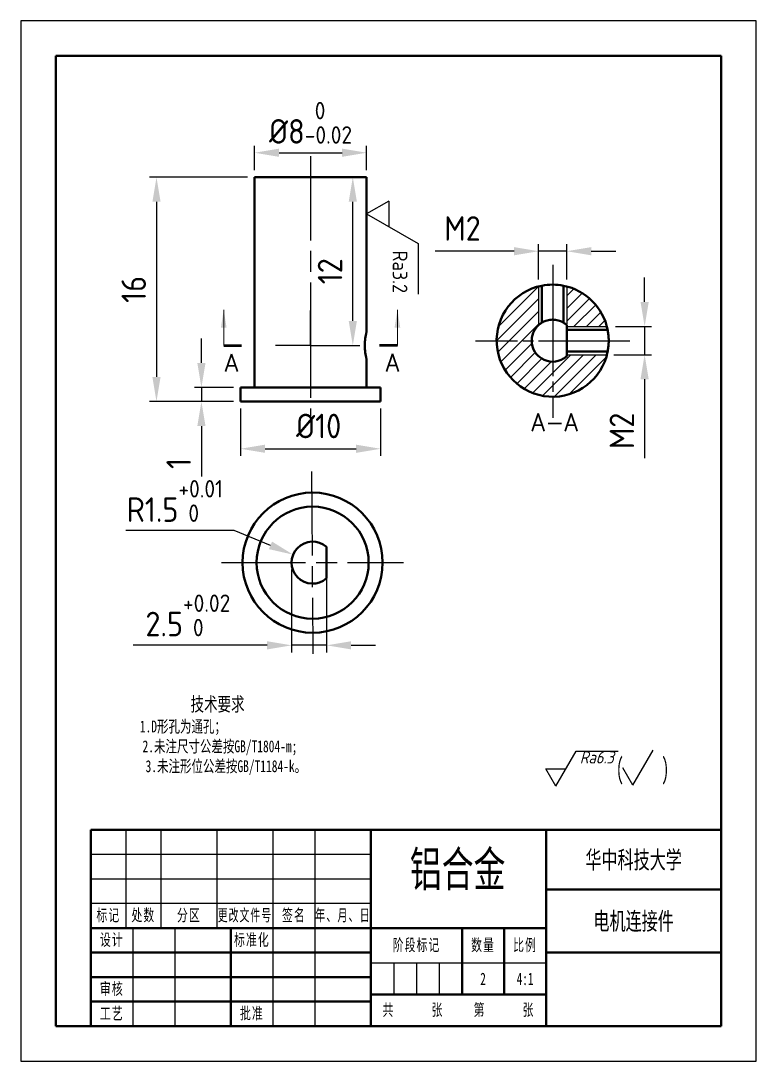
# Model space of a CAD drawing. Header units: millimetres. Extents: x 538 to 2406, y -113 to 359.
# Drawn here: x 1238.3 to 1290.8, y 49.8 to 124.1 of the extents above; entities that cross this region are included whole.
import ezdxf
from ezdxf.enums import TextEntityAlignment as Align

# ---------------------------------------------------------------- set-up
doc = ezdxf.new("R2010")
doc.units = ezdxf.units.MM
doc.header["$LTSCALE"] = 0.5
doc.header["$PDSIZE"] = -5
for name, pattern in [('AM_ISO08W050', [18, 12, -1.5, 3, -1.5]), ('AM_ISO08W050x2', [9, 6, -0.75, 1.5, -0.75]), ('HIDDEN', [9.524999999999999, 6.35, -3.175])]:
    doc.linetypes.add(name, pattern=pattern)
doc.layers.get('0').update_dxf_attribs({"lineweight": 50})
for name, color, linetype, lineweight in [('AM_0', 7, 'Continuous', 50), ('AM_4', 3, 'Continuous', 25), ('AM_5', 3, 'Continuous', 25), ('AM_7', 4, 'AM_ISO08W050', 25), ('尺寸线层', 3, 'Continuous', 25), ('粗实线层', 7, 'Continuous', 50), ('细实线层', 7, 'Continuous', 25)]:
    doc.layers.add(name, color=color, linetype=linetype, lineweight=lineweight)
doc.layers.add('尺寸', color=3, linetype='Continuous')
doc.layers.add('尺寸 @ 1', color=3, linetype='Continuous')
doc.styles.get("Standard").update_dxf_attribs({"font": 'isocp.shx', "bigfont": 'gbcbig.shx'})
doc.styles.add('USER2', font='SIMPLEX.SHX')
doc.styles.add('标准', font='', dxfattribs={"width": 0.667})
doc.styles.add('标注', font='gbeitc.shx', dxfattribs={"height": 3.5, "bigfont": 'gbcbig.shx'})
doc.styles.add('汉字', font='STFANGSO.TTF', dxfattribs={"width": 0.707, "height": 3.5})
doc.styles.add('长仿宋体', font='hyswlongfangsong.ttf', dxfattribs={"width": 0.707})
doc.styles.get('标准').set_extended_font_data('宋体')
doc.dimstyles.new('AM_ISO$0', dxfattribs={"dimscale": 0.5, "dimtxt": 3.5, "dimasz": 3.5, "dimexe": 1, "dimexo": 1, "dimgap": 1.5, "dimtad": 1, "dimdsep": 46, "dimtxsty": 'Standard', "dimcen": 0, "dimclrd": 256, "dimclre": 256, "dimclrt": 2, "dimadec": 0, "dimazin": 2, "dimtp": 0.1, "dimtm": 0.1, "dimtfac": 0.71, "dimtdec": 3, "dimtmove": 0, "dimatfit": 3, "dimfxl": 1, "dimlwd": -1, "dimlwe": -1, "dimarcsym": 1})
doc.dimstyles.new('AM_ISO$4', dxfattribs={"dimscale": 0.5, "dimtxt": 3.5, "dimasz": 3.5, "dimexe": 1, "dimexo": 1, "dimgap": 1.5, "dimtad": 1, "dimtoh": 1, "dimdsep": 46, "dimtxsty": 'Standard', "dimcen": 0, "dimclrd": 256, "dimclre": 256, "dimclrt": 2, "dimadec": 0, "dimazin": 2, "dimtp": 0.1, "dimtm": 0.1, "dimtfac": 0.71, "dimtdec": 3, "dimtofl": 0, "dimtmove": 0, "dimatfit": 0, "dimfxl": 1, "dimlwd": -1, "dimlwe": -1, "dimarcsym": 1})
pattern_1 = [(44.99999999999999, (1246.958386467091, 48.93540215959013), (-0.4490128060534576, 0.4490128060534577), [])]

# ---------------------------------------------------------------- blocks, each defined once
blk = doc.blocks.new('$CAXA_FRAME_13B17AC1$')
at = {"layer": '粗实线层'}
for p, q in [((95, 138.5), (-94.99999999999999, 138.5)), ((-94.99999999999999, 138.5), (-95, -138.5)), ((95, -138.5), (95, 138.5)), ((-95, -138.5), (95, -138.5))]:
    blk.add_line(p, q, dxfattribs=at)
at = {"layer": '细实线层'}
for p, q in [((105, 148.5), (-105, 148.5)), ((-105, 148.5), (-105, -148.5)), ((105, -148.5), (105, 148.5)), ((-105, -148.5), (105, -148.5))]:
    blk.add_line(p, q, dxfattribs=at)
blk = doc.blocks.new('$CAXA_TITLE_151E506F$')
at = {"layer": '粗实线层'}
for p, q in [((-1.192092895507812e-07, 56), (-180.0000001192093, 56)), ((-180.0000001192093, 56), (-180.0000001192093, 0)), ((-100.0000001192093, 56), (-100.0000001192093, 1.4210854715202e-14)), ((-50.00000011920929, 56), (-50.00000011920929, 2.842170943040401e-14)), ((-1.192092895507812e-07, 0), (-1.192092895507812e-07, 56)), ((-1.192092895507812e-07, 39.00000000000001), (-50.00000011920929, 39.00000000000001)), ((-50.00000011920929, 28), (-180.0000001192093, 28)), ((-140.0000001192093, 28), (-140.0000001192093, 0)), ((-74.00000011920929, 28), (-74.00000011920929, 9)), ((-62.00000011920929, 28), (-62.00000011920929, 9)), ((-100.0000001192093, 21), (-180.0000001192093, 21)), ((-1.192092895507812e-07, 21.00000000000001), (-50.00000011920929, 21.00000000000001)), ((-100.0000001192093, 14), (-180.0000001192093, 14)), ((-50.00000005960464, 9), (-100.0000001192093, 9)), ((-100.0000001192093, 7), (-180.0000001192093, 7)), ((-1.192092895507812e-07, 0), (-180.0000001192093, 0))]:
    blk.add_line(p, q, dxfattribs=at)
at = {"layer": '细实线层'}
for p, q in [((-170.0000001192093, 56), (-170.0000001192093, 28)), ((-160.0000001192093, 56), (-160.0000001192093, 28)), ((-144.0000001192093, 56), (-144.0000001192093, 28)), ((-128.0000001192093, 56), (-128.0000001192093, 0)), ((-116.0000001192093, 56), (-116.0000001192093, 0)), ((-100.0000001192093, 49), (-180.0000001192093, 49)), ((-100.0000001192093, 42), (-180.0000001192093, 42)), ((-100.0000001192093, 35), (-180.0000001192093, 35)), ((-168.0000001192093, 28), (-168.0000001192093, 0)), ((-156.0000001192093, 28), (-156.0000001192093, 0)), ((-50.00000011920929, 18), (-100.0000001192093, 18)), ((-93.50000011920929, 18), (-93.50000011920929, 9)), ((-87.00000011920929, 18), (-87.00000011920929, 9)), ((-80.50000011920929, 18), (-80.50000011920929, 9))]:
    blk.add_line(p, q, dxfattribs=at)
at = {"layer": '尺寸线层', "char_height": 3.405405405405405, "attachment_point": 5, "line_spacing_factor": 1.369753449310138, "style": '标准'}
for s, insert, width in [('\\T1.1;标记', (-175.0000001192093, 31.5), 17.99999999999999), ('\\T1.1;处数', (-165.0000001192093, 31.5), 18.00000000000001), ('\\T1.1;分区', (-152.0000001192093, 31.5), 29.99999999999997), ('\\T1.1;{\\W0.60886;更改文件号}', (-136.0000001192093, 31.5), 30.00000000000001), ('\\T1.1;签名', (-122.0000001192093, 31.5), 22), ('\\T1.1;{\\W0.622239;年、月、日}', (-108.0000001192093, 31.5), 29.99999999999997), ('\\T1.1;设计', (-174.0000001192093, 24.5), 21.99999999999996), ('\\T1.1;标准化', (-134.0000001192093, 24.5), 22), ('\\T1.1;阶段标记', (-87.00000011920929, 23), 50), ('{\\T1.1;数量}', (-68.00000011920929, 23), 21.99999999999997), ('\\T1.1;比例', (-56.00000011920929, 23), 22), ('\\T1.1;审核', (-174.0000001192093, 10.5), 21.99999999999999), ('\\T1.1;共', (-95.00000011920929, 4.5), 7.999999999999972), ('\\T1.1;张', (-81.00000011920929, 4.5), 7.999999999999972), ('\\T1.1;第', (-69.00000011920929, 4.5), 7.999999999999972), ('\\T1.1;张', (-55.00000011920929, 4.5), 7.999999999999972), ('\\T1.1;工艺', (-174.0000001192093, 3.5), 22), ('\\T1.1;批准', (-134.0000001192093, 3.5), 22)]:
    blk.add_mtext(s, dxfattribs=dict(at, insert=insert, width=width))
at = {"layer": '尺寸线层', "style": '标准'}
for tag, height, width, p in [('标记C', 3.535214046162951, 0.667, (-175.0000001192093, 52.50000000000001)), ('处数C', 3.535214046162951, 0.667, (-165.0000001192093, 52.50000000000001)), ('分区C', 3.535214046162951, 0.667, (-152.0000001192093, 52.50000000000001)), ('更改文件号C', 3.535214046162951, 0.512156, (-136.0000001192093, 52.50000000000001)), ('更改签名C', 3.535214046162951, 0.459969, (-122.0000001192093, 52.50000000000001)), ('更改日期C', 3.535214046162951, 0.62723, (-108.0000001192093, 52.50000000000001)), ('单位名称', 5.050305780232788, 0.667, (-25.00000011920929, 47.50000000000001)), ('标记B', 3.535214046162951, 0.667, (-175.0000001192093, 45.50000000000001)), ('处数B', 3.535214046162951, 0.667, (-165.0000001192093, 45.50000000000001)), ('分区B', 3.535214046162951, 0.667, (-152.0000001192093, 45.50000000000001)), ('更改文件号B', 3.535214046162951, 0.512156, (-136.0000001192093, 45.50000000000001)), ('更改签名B', 3.535214046162951, 0.459969, (-122.0000001192093, 45.50000000000001)), ('更改日期B', 3.535214046162951, 0.62723, (-108.0000001192093, 45.50000000000001)), ('材料名称', 5.050305780232788, 0.667, (-75.00000011920928, 42.00000000000001)), ('标记A', 3.535214046162951, 0.667, (-175.0000001192093, 38.5)), ('处数A', 3.535214046162951, 0.667, (-165.0000001192093, 38.5)), ('分区A', 3.535214046162951, 0.667, (-152.0000001192093, 38.5)), ('更改文件号A', 3.535214046162951, 0.512156, (-136.0000001192093, 38.5)), ('更改签名A', 3.535214046162951, 0.459969, (-122.0000001192093, 38.5)), ('更改日期A', 3.535214046162951, 0.62723, (-108.0000001192093, 38.5)), ('图纸名称', 5.050305780232788, 0.667, (-25.00000011920929, 30.00000000000001)), ('设计', 3.535214046162951, 0.667, (-162.0000001192093, 24.5)), ('设计日期', 3.535214046162951, 0.667, (-148.0000001192093, 24.5)), ('标准化', 3.535214046162951, 0.667, (-122.0000001192093, 24.5)), ('标准化日期', 3.535214046162951, 0.569556, (-108.0000001192093, 24.5)), ('阶段标记S', 3.535214046162951, 0.229984, (-96.74999821186066, 13.50000000000001)), ('阶段标记A', 3.535214046162951, 0.229984, (-90.24999821186066, 13.50000000000001)), ('阶段标记B', 3.535214046162951, 0.229984, (-83.74999821186066, 13.50000000000001)), ('阶段标记C', 3.535214046162951, 0.229984, (-77.24999821186064, 13.50000000000001)), ('重量', 3.535214046162951, 0.667, (-68.00000011920928, 13.5)), ('图纸比例', 3.535214046162951, 0.524733, (-56.00000011920926, 13.5)), ('审核', 3.535214046162951, 0.667, (-162.0000001192093, 10.5)), ('审核日期', 3.535214046162951, 0.667, (-148.0000001192093, 10.5)), ('图纸编号', 5.050305780232788, 0.667, (-25.06817464520641, 9.53198025914223)), ('页数', 3.535214046162951, 0.667, (-88.00000011920929, 4.5)), ('页码', 3.535214046162951, 0.667, (-62.00000011920928, 4.5)), ('工艺', 3.535214046162951, 0.667, (-162.0000001192093, 3.5)), ('工艺日期', 3.535214046162951, 0.667, (-148.0000001192093, 3.5)), ('批准', 3.535214046162951, 0.667, (-122.0000001192093, 3.5)), ('批准日期', 3.535214046162951, 0.667, (-108.0000001192093, 3.5))]:
    blk.add_attdef(tag, text='', height=height, dxfattribs=dict(at, width=width)).set_placement(p, align=Align.MIDDLE_CENTER)
blk = doc.blocks.new('去材料表面')
at = {"lineweight": -2}
for p, q in [((0, 0), (5.773502691896056, 10)), ((5.773502691896056, 10), (17.77350269189606, 10)), ((0, 0), (-2.886751345948142, 5)), ((-2.886751345948142, 5), (2.886751345948142, 5))]:
    blk.add_line(p, q, dxfattribs=at)
at = {"lineweight": -2, "style": '标注'}
blk.add_attdef('CCD', text='', height=3.5, dxfattribs=at).set_placement((11.66196003650202, 10.01170270659668), align=Align.TOP_CENTER)
blk = doc.blocks.new('基本符号')
at = {"lineweight": -2}
for q in [(5.773502691896056, 10), (-2.886751345948142, 5)]:
    blk.add_line((0, 0), q, dxfattribs=at)
blk = doc.blocks.new('*D78')
at = {"layer": 'AM_5', "linetype": 'ByBlock', "transparency": 16777216}
for p, q in [((1254.531566470934, 112.9083998055407), (1247.531566470934, 112.9083998055407)), ((1248.031566470934, 111.1583998055407), (1248.031566470934, 98.65839980554074)), ((1253.531566470934, 96.90839980554074), (1247.531566470934, 96.90839980554075))]:
    blk.add_line(p, q, dxfattribs=at)
at = {"layer": 'AM_5', "lineweight": 50, "transparency": 16777216}
for points in [[(1247.739899804267, 111.1583998055407), (1248.3232331376, 111.1583998055407), (1248.031566470934, 112.9083998055407)], [(1247.739899804267, 98.65839980554075), (1248.3232331376, 98.65839980554074), (1248.031566470934, 96.90839980554074)]]:
    blk.add_solid(points, dxfattribs=at)
at = {"layer": 'Defpoints', "color": 0, "lineweight": 50, "transparency": 16777216}
for p in [(1255.031566470934, 112.9083998055407), (1248.031566470934, 96.90839980554074), (1254.031566470934, 96.90839980554074)]:
    blk.add_point(p, dxfattribs=at)
at = {"layer": 'AM_5', "color": 2, "transparency": 16777216, "insert": (1246.406566470934, 104.908399805541), "char_height": 1.75, "attachment_point": 5, "rotation": 90}
blk.add_mtext('16', dxfattribs=at)
blk = doc.blocks.new('*D79')
at = {"layer": 'AM_5', "linetype": 'ByBlock', "transparency": 16777216}
for p, q in [((1251.238301542451, 99.65839980554074), (1251.238301542451, 101.4083998055407)), ((1253.531566470934, 97.90839980554074), (1250.738301542451, 97.90839980554074)), ((1251.238301542451, 97.90839980554074), (1251.238301542451, 96.90839980554074)), ((1253.531566470934, 96.90839980554074), (1250.738301542451, 96.90839980554074)), ((1251.238301542451, 95.15839980554074), (1251.238301542451, 91.55839980554074))]:
    blk.add_line(p, q, dxfattribs=at)
at = {"layer": 'AM_5', "lineweight": 50, "transparency": 16777216}
for points in [[(1250.946634875784, 99.65839980554074), (1251.529968209118, 99.65839980554074), (1251.238301542451, 97.90839980554074)], [(1250.946634875784, 95.15839980554074), (1251.529968209118, 95.15839980554074), (1251.238301542451, 96.90839980554074)]]:
    blk.add_solid(points, dxfattribs=at)
at = {"layer": 'Defpoints', "color": 0, "lineweight": 50, "transparency": 16777216}
for p in [(1254.031566470934, 97.90839980554074), (1251.238301542451, 96.90839980554074), (1254.031566470934, 96.90839980554074)]:
    blk.add_point(p, dxfattribs=at)
at = {"layer": 'AM_5', "color": 2, "transparency": 16777216, "insert": (1249.613301542451, 92.48339980554096), "char_height": 1.75, "attachment_point": 5, "rotation": 90}
blk.add_mtext('1', dxfattribs=at)
blk = doc.blocks.new('*D80')
at = {"layer": 'AM_5', "linetype": 'ByBlock', "transparency": 16777216}
for p, q in [((1254.031566470934, 96.40839980554074), (1254.031566470934, 93.03421905475125)), ((1264.031566470934, 96.40839980554074), (1264.031566470934, 93.03421905475125)), ((1255.781566470934, 93.53421905475125), (1262.281566470934, 93.53421905475125))]:
    blk.add_line(p, q, dxfattribs=at)
at = {"layer": 'AM_5', "lineweight": 50, "transparency": 16777216}
for points in [[(1255.781566470934, 93.82588572141792), (1255.781566470934, 93.24255238808458), (1254.031566470934, 93.53421905475125)], [(1262.281566470934, 93.82588572141792), (1262.281566470934, 93.24255238808458), (1264.031566470934, 93.53421905475125)]]:
    blk.add_solid(points, dxfattribs=at)
at = {"layer": 'Defpoints', "color": 0, "lineweight": 50, "transparency": 16777216}
for p in [(1254.031566470934, 96.90839980554074), (1264.031566470934, 96.90839980554074), (1264.031566470934, 93.53421905475125)]:
    blk.add_point(p, dxfattribs=at)
at = {"layer": 'AM_5', "color": 2, "transparency": 16777216, "insert": (1259.609955038361, 95.15921905475125), "char_height": 1.75, "attachment_point": 5}
blk.add_mtext('%%C10', dxfattribs=at)
blk = doc.blocks.new('*D81')
at = {"layer": 'AM_5', "linetype": 'ByBlock', "transparency": 16777216}
for p, q in [((1255.031566470934, 113.4083998055407), (1255.031566470934, 115.1609799497051)), ((1263.031566470934, 113.4083998055407), (1263.031566470934, 115.1609799497051)), ((1256.781566470934, 114.6609799497051), (1261.281566470934, 114.6609799497051))]:
    blk.add_line(p, q, dxfattribs=at)
at = {"layer": 'AM_5', "lineweight": 50, "transparency": 16777216}
for points in [[(1256.781566470934, 114.9526466163717), (1256.781566470934, 114.3693132830384), (1255.031566470934, 114.6609799497051)], [(1261.281566470934, 114.9526466163717), (1261.281566470934, 114.3693132830384), (1263.031566470934, 114.6609799497051)]]:
    blk.add_solid(points, dxfattribs=at)
at = {"layer": 'Defpoints', "color": 0, "lineweight": 50, "transparency": 16777216}
for p in [(1263.031566470934, 114.6609799497051), (1255.031566470934, 112.9083998055407), (1263.031566470934, 112.9083998055407)]:
    blk.add_point(p, dxfattribs=at)
at = {"layer": 'AM_5', "color": 2, "transparency": 16777216, "insert": (1259.031566470934, 116.7990497495738), "char_height": 1.75, "attachment_point": 5}
blk.add_mtext('%%C8{}{\\H0.71x;\\C3;\\S 0^ -0.02;}', dxfattribs=at)
blk = doc.blocks.new('*D82')
at = {"layer": 'AM_5', "linetype": 'ByBlock', "transparency": 16777216}
for p, q in [((1262.531566470934, 112.9083998055407), (1261.546317697512, 112.9083998055407)), ((1262.046317697512, 102.6585053532386), (1262.046317697512, 111.1583998055407)), ((1259.531566470934, 100.9085053532386), (1262.546317697512, 100.9085053532386))]:
    blk.add_line(p, q, dxfattribs=at)
at = {"layer": 'AM_5', "lineweight": 50, "transparency": 16777216}
for points in [[(1261.754651030845, 111.1583998055407), (1262.337984364179, 111.1583998055407), (1262.046317697512, 112.9083998055407)], [(1261.754651030845, 102.6585053532386), (1262.337984364179, 102.6585053532386), (1262.046317697512, 100.9085053532386)]]:
    blk.add_solid(points, dxfattribs=at)
at = {"layer": 'Defpoints', "color": 0, "lineweight": 50, "transparency": 16777216}
for p in [(1262.046317697512, 112.9083998055407), (1263.031566470934, 112.9083998055407), (1259.031566470934, 100.9085053532386)]:
    blk.add_point(p, dxfattribs=at)
at = {"layer": 'AM_5', "color": 2, "transparency": 16777216, "insert": (1260.421145453417, 106.2046749359058), "char_height": 1.75, "attachment_point": 5, "rotation": 90}
blk.add_mtext('12', dxfattribs=at)
blk = doc.blocks.new('*D83')
at = {"layer": 'AM_5', "linetype": 'ByBlock', "transparency": 16777216}
for p, q in [((1275.314813846056, 105.620799374876), (1275.314813846056, 108.1332600249961)), ((1277.314813846056, 105.6207993748759), (1277.314813846056, 108.1332600249961)), ((1273.564813846056, 107.6332600249961), (1267.9347104996, 107.6332600249961)), ((1277.314813846056, 107.6332600249961), (1275.314813846056, 107.6332600249961)), ((1279.064813846056, 107.6332600249961), (1280.814813846056, 107.6332600249961))]:
    blk.add_line(p, q, dxfattribs=at)
at = {"layer": 'AM_5', "lineweight": 50, "transparency": 16777216}
for points in [[(1273.564813846056, 107.9249266916628), (1273.564813846056, 107.3415933583294), (1275.314813846056, 107.6332600249961)], [(1279.064813846056, 107.9249266916628), (1279.064813846056, 107.3415933583294), (1277.314813846056, 107.6332600249961)]]:
    blk.add_solid(points, dxfattribs=at)
at = {"layer": 'Defpoints', "color": 0, "lineweight": 50, "transparency": 16777216}
for p in [(1275.314813846056, 107.6332600249961), (1275.314813846056, 105.120799374876), (1277.314813846056, 105.1207993748759)]:
    blk.add_point(p, dxfattribs=at)
at = {"layer": 'AM_5', "color": 2, "transparency": 16777216, "insert": (1269.874762172828, 109.2584322690906), "char_height": 1.75, "attachment_point": 5}
blk.add_mtext('M2', dxfattribs=at)
blk = doc.blocks.new('*D84')
at = {"layer": 'AM_5', "linetype": 'ByBlock', "transparency": 16777216}
for p, q in [((1253.584659981969, 87.70064780578025), (1245.841659981968, 87.70064780578025)), ((1256.170395679742, 86.63943723113994), (1253.584659981969, 87.70064780578025))]:
    blk.add_line(p, q, dxfattribs=at)
at = {"layer": 'AM_5', "lineweight": 50, "transparency": 16777216}
blk.add_solid([(1256.281134979899, 86.90926356759553), (1256.059656379585, 86.36961089468423), (1257.789353698477, 85.9750014301959)], dxfattribs=at)
at = {"layer": 'Defpoints', "color": 0, "lineweight": 50, "transparency": 16777216}
for p in [(1257.789353698477, 85.9750014301959), (1259.177032000247, 85.40548502938765)]:
    blk.add_point(p, dxfattribs=at)
at = {"layer": 'AM_5', "color": 2, "transparency": 16777216, "insert": (1249.338159981969, 89.80777739895628), "char_height": 1.75, "attachment_point": 5}
blk.add_mtext('R1.5{}{\\H0.71x;\\C3;\\S+0.01^  0;}', dxfattribs=at)
blk = doc.blocks.new('*D85')
at = {"layer": 'AM_5', "linetype": 'ByBlock', "transparency": 16777216}
for p, q in [((1257.677032000246, 84.90548502938657), (1257.677032000246, 79.00533751572027)), ((1260.177032000246, 84.90548502938657), (1260.177032000246, 79.00533751572027)), ((1255.927032000246, 79.50533751572027), (1246.366469647884, 79.50533751572027)), ((1260.177032000246, 79.50533751572027), (1257.677032000246, 79.50533751572027)), ((1261.927032000246, 79.50533751572027), (1263.677032000246, 79.50533751572027))]:
    blk.add_line(p, q, dxfattribs=at)
at = {"layer": 'AM_5', "lineweight": 50, "transparency": 16777216}
for points in [[(1255.927032000246, 79.79700418238694), (1255.927032000246, 79.2136708490536), (1257.677032000246, 79.50533751572027)], [(1261.927032000246, 79.79700418238694), (1261.927032000246, 79.2136708490536), (1260.177032000246, 79.50533751572027)]]:
    blk.add_solid(points, dxfattribs=at)
at = {"layer": 'Defpoints', "color": 0, "lineweight": 50, "transparency": 16777216}
for p in [(1257.677032000246, 85.40548502938657), (1260.177032000246, 85.40548502938657), (1257.677032000246, 79.50533751572027)]:
    blk.add_point(p, dxfattribs=at)
at = {"layer": 'AM_5', "color": 2, "transparency": 16777216, "insert": (1250.271750824065, 81.64340731558903), "char_height": 1.75, "attachment_point": 5}
blk.add_mtext('2.5{}{\\H0.71x;\\C3;\\S+0.02^  0;}', dxfattribs=at)
blk = doc.blocks.new('*D227')
at = {"layer": 'AM_5', "linetype": 'ByBlock', "transparency": 16777216}
for p, q in [((1282.879568075467, 104.0104166773078), (1282.879568075467, 105.7604166773078)), ((1280.79139707593, 102.2604166773078), (1283.379568075467, 102.2604166773078)), ((1282.879568075467, 102.2604166773078), (1282.879568075467, 100.2478160286684)), ((1280.687797192264, 100.2478160286684), (1283.379568075467, 100.2478160286684)), ((1282.879568075467, 98.49781602866842), (1282.879568075467, 92.86771268221173))]:
    blk.add_line(p, q, dxfattribs=at)
at = {"layer": 'AM_5', "lineweight": 50, "transparency": 16777216}
for points in [[(1282.5879014088, 104.0104166773078), (1283.171234742134, 104.0104166773078), (1282.879568075467, 102.2604166773078)], [(1282.5879014088, 98.49781602866842), (1283.171234742134, 98.49781602866842), (1282.879568075467, 100.2478160286684)]]:
    blk.add_solid(points, dxfattribs=at)
at = {"layer": 'Defpoints', "color": 0, "lineweight": 50, "transparency": 16777216}
for p in [(1280.29139707593, 102.2604166773078), (1280.187797192264, 100.2478160286684), (1282.879568075467, 100.2478160286684)]:
    blk.add_point(p, dxfattribs=at)
at = {"layer": 'AM_5', "color": 2, "transparency": 16777216, "insert": (1281.254395831372, 94.80776435544027), "char_height": 1.75, "attachment_point": 5, "rotation": 90}
blk.add_mtext('M2', dxfattribs=at)

msp = doc.modelspace()

# ---------------------------------------------------------------- hatches: boundary and pattern name
at = {"linetype": 'Continuous', "lineweight": 0}
h = msp.add_hatch(dxfattribs=at)
h.set_pattern_fill('ANSI31', scale=0.2, style=0)
h.set_pattern_definition(pattern_1)
edge = h.paths.add_edge_path(flags=0)
edge.add_line((1275.314813846056, 102.3658500174192), (1275.314813846056, 105.1207993748758))
edge.add_arc((1276.314813846056, 101.2478160286687), 1.500000000000428, 131.8103148957528, 311.8103148957755)
edge.add_line((1277.314813846056, 100.2478160286684), (1277.314813846056, 100.1297820399184))
edge.add_line((1280.187797192262, 100.2478160286633), (1277.314813846056, 100.2478160286684))
edge.add_arc((1276.314813846056, 101.2478160286684), 4.000000000000016, 104.4775121859299, 345.5224878139947)
h = msp.add_hatch(dxfattribs=at)
h.set_pattern_fill('ANSI31', scale=0.2, style=0)
h.set_pattern_definition(pattern_1)
edge = h.paths.add_edge_path(flags=0)
edge.add_line((1277.314813846056, 102.3658500174183), (1277.314813846056, 102.2478160286684))
edge.add_line((1277.314813846056, 102.2478160286684), (1280.187797192264, 102.2478160286684))
edge.add_arc((1276.314813846056, 101.2478160286684), 4, 14.47751218592994, 75.52248781407033)
edge.add_line((1277.314813846056, 105.1207993748759), (1277.314813846056, 102.3658500174183))

# ---------------------------------------------------------------- linework, layer by layer
at = {"color": 7, "linetype": 'Continuous', "lineweight": 50}
for p, q in [((1255.031566470934, 112.9083998055407), (1255.031566470934, 97.90839980554074)), ((1255.031566470934, 112.9083998055407), (1263.031566470934, 112.9083998055407)), ((1263.031566470934, 101.9083998055407), (1263.031566470934, 112.9083998055407)), ((1277.314813846056, 102.2478160286684), (1277.314813846056, 102.3658500174183)), ((1277.314813846056, 102.2478160286684), (1277.314813846056, 100.2478160286684)), ((1277.314813846056, 100.1297820399186), (1277.314813846056, 100.2478160286684)), ((1263.031566470934, 97.90839980554074), (1263.031566470934, 99.91031072850274)), ((1254.031566470934, 97.90839980554074), (1254.031566470934, 96.90839980554074)), ((1264.031566470934, 97.90839980554074), (1254.031566470934, 97.90839980554074)), ((1264.031566470934, 96.90839980554074), (1264.031566470934, 97.90839980554074)), ((1264.031566470934, 96.90839980554074), (1254.031566470934, 96.90839980554074)), ((1260.177032000246, 84.28745104063668), (1260.177032000246, 86.52351901813647))]:
    msp.add_line(p, q, dxfattribs=at)
at = {"color": 7, "linetype": 'Continuous', "lineweight": 0}
for p, q in [((1252.831566470934, 100.9083998055407), (1252.831566470934, 103.4483998055407)), ((1265.231566470934, 100.9083998055407), (1265.231566470934, 103.4483998055407))]:
    msp.add_line(p, q, dxfattribs=at)
at = {"color": 7, "linetype": 'HIDDEN', "lineweight": 53}
for p, q in [((1252.831566470934, 100.9083998055407), (1254.101566470934, 100.9083998055407)), ((1265.231566470934, 100.9083998055407), (1263.961566470934, 100.9083998055407))]:
    msp.add_line(p, q, dxfattribs=at)
at = {"color": 7, "linetype": 'Continuous', "lineweight": 50}
for radius in [5, 4]:
    msp.add_circle((1259.177032000246, 85.40548502938657), radius, dxfattribs=at)
at = {"color": 7, "linetype": 'Continuous', "lineweight": 15}
msp.add_arc((1276.314813846056, 101.2478160286684), 4.000000000000012, 14.47751218592215, 75.5224878140827, dxfattribs=at)
at = {"color": 7, "linetype": 'Continuous', "lineweight": 50}
for centre, radius, start, end in [((1276.314813846056, 101.2478160286684), 1.500000000000964, 131.8103148957466, 238.5113870521194), ((1276.314813846056, 101.2478160286684), 1.500000000000963, 301.4886129478807, 311.810314895804), ((1259.177032000246, 85.40548502938657), 1.5, 48.18968510419806, 311.8103148958019)]:
    msp.add_arc(centre, radius, start, end, dxfattribs=at)
at = {"linetype": 'Continuous', "lineweight": 50}
msp.add_arc((1276.314813846056, 101.2478160286684), 1.500000000000964, 238.5113870521194, 301.4886129478807, dxfattribs=at)
at = {"color": 7, "linetype": 'Continuous', "lineweight": 50}
for points, knots in [([(1275.314813846056, 102.3658500174183), (1275.314813846057, 102.3658500174187), (1275.343031832607, 102.3922540090014), (1275.444077511623, 102.4708928081022), (1275.516166241261, 102.5215846898926), (1275.695244265139, 102.6176547539807), (1275.80186977922, 102.6629427348675), (1276.043722692013, 102.7284256316697), (1276.178966148011, 102.7477101918451), (1276.448314151095, 102.747920947116), (1276.583393912168, 102.7289764574771), (1276.827430636084, 102.6631589179934), (1276.934690603577, 102.6174900018064), (1277.113155171222, 102.5217489608665), (1277.185411259977, 102.4709783531587), (1277.286075545855, 102.3926813655893), (1277.314813846056, 102.3658500174183), (1277.314813846056, 102.3658500174183)], [0, 0, 0, 0, 0.1250000000000001, 0.1250000000000001, 0.2500000000000001, 0.2500000000000001, 0.3750000000000002, 0.3750000000000002, 0.5000000000000002, 0.5000000000000002, 0.6250000000000001, 0.6250000000000001, 0.7500000000000001, 0.7500000000000001, 0.875, 0.875, 1, 1, 1, 1]), ([(1263.03109046106, 99.91031072850274), (1263.031241018571, 99.90970624636351), (1263.03229185621, 99.90548717699998), (1263.027577966694, 99.92430937406023), (1263.017012310505, 99.96779353483478), (1263.000824975863, 100.038244841921), (1262.981061312009, 100.1324980468652), (1262.959698154366, 100.2485439715509), (1262.93883797225, 100.3852595782471), (1262.921265432081, 100.5368401366138), (1262.908924979034, 100.7006866788077), (1262.903548501919, 100.8674139530638), (1262.90546516542, 101.0352352805427), (1262.914144865131, 101.1959260816439), (1262.928679428751, 101.349559477568), (1262.947319645363, 101.4906717575457), (1262.96847248877, 101.6181617309182), (1262.989643751874, 101.7265835378071), (1263.008719441491, 101.8136382630312), (1263.022150263199, 101.870328755401), (1263.030145047481, 101.9027412791189), (1263.031089458748, 101.9065008738388), (1263.031566470934, 101.9083998055407)], [0, 0, 0, 0, 0.008946961540283349, 0.06244659499796579, 0.1136699060363609, 0.1663303910139362, 0.2184805999996554, 0.2720719993919349, 0.3254622464153354, 0.3804159924770084, 0.4334405109661935, 0.4880929111640472, 0.5396211383084372, 0.5926643482459997, 0.6439345076637281, 0.6966194579013888, 0.7492272410861452, 0.8033063828262771, 0.8568021881035703, 0.9118992765844985, 0.9555012523640654, 1, 1, 1, 1]), ([(1280.187797192264, 102.2478160286684), (1280.187797192264, 102.2478160286684), (1280.194862534057, 102.2214041321147), (1280.218639442613, 102.1211987214768), (1280.235316962298, 102.0467831019917), (1280.268285397335, 101.8632473911671), (1280.284726665001, 101.7522208850713), (1280.30795159499, 101.5114122487124), (1280.314833171022, 101.3799168877128), (1280.314794435866, 101.1145474344604), (1280.307978275926, 100.9843726514342), (1280.284624706824, 100.7424782142113), (1280.268212523603, 100.6319160575703), (1280.235220599992, 100.4483757483943), (1280.218549601989, 100.3740449529475), (1280.194871067625, 100.2742736812268), (1280.187797192264, 100.2478160286687), (1280.187797192264, 100.2478160286684)], [0, 0, 0, 0, 0.125, 0.125, 0.2499999999999999, 0.2499999999999999, 0.3749999999999999, 0.3749999999999999, 0.4999999999999999, 0.4999999999999999, 0.6249999999999999, 0.6249999999999999, 0.7499999999999999, 0.7499999999999999, 0.875, 0.875, 1, 1, 1, 1])]:
    msp.add_open_spline(points, degree=3, knots=knots, dxfattribs=at)
at = {"color": 7, "linetype": 'Continuous', "lineweight": 0}
for points in [[(1252.831566470934, 103.4483998055407), (1252.628366470934, 102.1783998055407), (1253.034766470934, 102.1783998055407)], [(1265.231566470934, 103.4483998055407), (1265.028366470934, 102.1783998055407), (1265.434766470934, 102.1783998055407)]]:
    msp.add_solid(points, dxfattribs=at)
at = {"layer": 'AM_0'}
for p, q in [((1275.531320197002, 105.1531397948072), (1275.531320197002, 102.5268951184134)), ((1277.09830749511, 105.1531397948072), (1277.09830749511, 102.5268862361753)), ((1277.314813846056, 102.031279499699), (1280.237340246387, 102.031261392885)), ((1277.314813846056, 100.4642922015912), (1280.23732095731, 100.4642740947772))]:
    msp.add_line(p, q, dxfattribs=at)
at = {"layer": 'AM_4'}
for p, q in [((1275.314813846056, 105.1531397948072), (1275.314813846056, 102.4106624264066)), ((1277.314813846056, 105.1531397948072), (1277.314813846056, 102.4106624264066)), ((1277.314813846056, 102.2477858506451), (1280.187797192264, 102.2478160286679)), ((1277.314813846056, 100.2477858506451), (1280.187797192264, 100.2478160286684))]:
    msp.add_line(p, q, dxfattribs=at)
at = {"layer": 'AM_5', "color": 2}
for p, q in [((1264.606566470933, 111.2106979602886), (1263.031566470934, 110.3013712863148)), ((1264.606566470933, 111.2106979602886), (1264.606566470933, 109.3920446123411)), ((1263.031566470934, 110.3013712863148), (1266.706566470933, 108.1796090470429)), ((1266.706566470933, 108.1796090470429), (1266.706566470933, 104.5683092784409))]:
    msp.add_line(p, q, dxfattribs=at)
at = {"layer": 'AM_7'}
for p, q in [((1259.031566470934, 114.4083998055407), (1259.031566470934, 95.40839980554074)), ((1259.093452291011, 91.90491717779851), (1259.187933951835, 78.90552464742592)), ((1252.677032000246, 85.40548502938657), (1265.677032000246, 85.40548502938657))]:
    msp.add_line(p, q, dxfattribs=at)
at = {"layer": 'AM_7', "linetype": 'AM_ISO08W050x2'}
for p, q in [((1276.314813846056, 106.6531397948072), (1276.314813846056, 100.9106624264066)), ((1276.314813846056, 106.2207150547931), (1276.314813846056, 95.74781602866842)), ((1259.031566470934, 100.9085053532386), (1259.031566470934, 103.4083998029171)), ((1270.814813846084, 101.2478250820754), (1281.814813844119, 101.2477586904241)), ((1275.814813846056, 101.2477858506451), (1281.814813843638, 101.2477858506451)), ((1259.031566470934, 100.9085053532386), (1256.531672021255, 100.9085053532386)), ((1259.031566470934, 100.9085053532386), (1261.531460920612, 100.9085053532386)), ((1259.031566470934, 100.9085053532386), (1259.031566470934, 98.40861090356009))]:
    msp.add_line(p, q, dxfattribs=at)
at = {"layer": '粗实线层', "lineweight": 50}
for radius, start, end in [(4.000000000000008, 101.2957504158018, 348.7035442919179), (3.999999999999994, 78.70424958419818, 101.2957504158018), (3.999999999999994, 11.2950451252527, 78.70424958419818)]:
    msp.add_arc((1276.314813846056, 101.2478160286684), radius, start, end, dxfattribs=at)

# ---------------------------------------------------------------- block references
at = {"layer": '尺寸 @ 1', "xscale": 0.25, "yscale": 0.25, "zscale": 0.25}
msp.add_blockref('去材料表面', (1276.549095249947, 69.44819179563328), dxfattribs=at).add_auto_attribs({'CCD': 'Ra6.3'})
msp.add_blockref('基本符号', (1282.038063398726, 69.52199443741134), dxfattribs=at)
at = {"layer": '粗实线层', "xscale": 0.25, "yscale": 0.25, "zscale": 0.25}
msp.add_blockref('$CAXA_FRAME_13B17AC1$', (1264.594556658346, 86.95127802024194), dxfattribs=at)
at = {"layer": '粗实线层'}
ref = msp.add_blockref('$CAXA_TITLE_151E506F$', (1288.344556658346, 52.32627802024194), dxfattribs=dict(at, xscale=0.25, yscale=0.25, zscale=0.25))
ref.add_attrib('单位名称', '华中科技大学', dxfattribs={"layer": '尺寸线层', "height": 1.262576445058197, "style": '标准', "width": 0.667}).set_placement((1282.094556628544, 64.20127802024194), align=Align.MIDDLE_CENTER)
ref.add_attrib('图纸名称', '电机连接件', dxfattribs={"layer": '尺寸线层', "height": 1.262576445058197, "style": '标准', "width": 0.667}).set_placement((1282.094556628544, 59.82627802024194), align=Align.MIDDLE_CENTER)
ref.add_attrib('图纸比例', '4:1', dxfattribs={"layer": '尺寸线层', "height": 0.8838035115407378, "style": '标准', "width": 0.667}).set_placement((1274.344556628544, 55.70127802024194), align=Align.MIDDLE_CENTER)
ref.add_attrib('重量', '2', dxfattribs={"layer": '尺寸线层', "height": 0.8838035115407378, "style": '标准', "width": 0.667}).set_placement((1271.344556628544, 55.70127802024194), align=Align.MIDDLE_CENTER)

# ---------------------------------------------------------------- texts
at = {"insert": (1244.798960711323, 75.80721130828493), "char_height": 1.25, "attachment_point": 1, "style": '汉字'}
msp.add_mtext_dynamic_manual_height_columns('\\pi5.6625;{\\H0.8x;技术要求}\\P\\pi0;{\\H0.68x;     1.D形孔为通孔；\\P\\H1.4706x;\\W0.707; \\H0.68x;    2.未注尺寸公差按GB/T1804-m;\\P      3.未注形位公差按GB/T1184-k。}', width=30.94907923830692, gutter_width=12.5, heights=[0], dxfattribs=at)
at = {"layer": 'AM_5', "color": 2, "insert": (1264.895179439299, 107.6763712863148), "char_height": 1.05, "attachment_point": 7, "rotation": 270}
msp.add_mtext('Ra3.2', dxfattribs=at)
at = {"layer": '尺寸', "insert": (1280.840043813099, 71.4615399599169), "char_height": 1.5, "attachment_point": 1, "style": '长仿宋体'}
msp.add_mtext_dynamic_manual_height_columns('(     )', width=22.13296810825068, gutter_width=17.5, heights=[0], dxfattribs=at)
at = {"layer": '粗实线层', "lineweight": 50, "attachment_point": 1}
for s, width, insert, char_height, style in [('A', 1.764470441984258, (1252.89709584978, 100.2906907297842), 1.25, 'USER2'), ('A', 1.764470441984258, (1264.394510979519, 100.3077199792316), 1.25, 'USER2'), ('A-A', 1.764470441984258, (1274.805040138535, 96.04938878954152), 1.25, 'USER2'), ('铝合金', 9.91140415728455, (1266.119695840565, 64.79106187740729), 2.5, '标准')]:
    msp.add_mtext_dynamic_manual_height_columns(s, width=width, gutter_width=6.25, heights=[0], dxfattribs=dict(at, insert=insert, char_height=char_height, style=style))

# ---------------------------------------------------------------- dimensions: what is measured, and where the dimension line sits
at = {"layer": 'AM_5'}
for base, p1, p2, text, override, picture, middle in [((1263.031566470934, 114.6609799497051), (1255.031566470934, 112.9083998055407), (1263.031566470934, 112.9083998055407), '%%C<>{}{\\H0.71x;\\C3;\\S 0^ -0.02;}', {"dimpost": '', "dimtp": 0, "dimtm": 0.02, "dimtdec": 3, "dimtzin": 8}, '*D81', (1259.031566470934, 116.7990497495738)), ((1275.314813846056, 107.6332600249961), (1277.314813846056, 105.1207993748759), (1275.314813846056, 105.120799374876), 'M2', {"dimpost": ''}, '*D83', (1269.874762172828, 109.2584322690906))]:
    dim = msp.add_linear_dim(base=base, p1=p1, p2=p2, text=text, dimstyle='AM_ISO$0', override=override, dxfattribs=at)
    dim.commit()
    dim.dimension.update_dxf_attribs({"geometry": picture, "text_midpoint": middle})
dim = msp.add_linear_dim(base=(1248.031566470934, 96.90839980554074), p1=(1255.031566470934, 112.9083998055407), p2=(1254.031566470934, 96.90839980554074), angle=90.00000000000001, dimstyle='AM_ISO$0', override={"dimpost": ''}, dxfattribs=at)
dim.commit()
dim.dimension.update_dxf_attribs({"geometry": '*D78', "text_midpoint": (1246.406566470934, 104.908399805541)})
dim = msp.add_linear_dim(base=(1262.046317697512, 112.9083998055407), p1=(1259.031566470934, 100.9085053532386), p2=(1263.031566470934, 112.9083998055407), angle=90.00000000000006, dimstyle='AM_ISO$0', dxfattribs=at)
dim.commit()
dim.dimension.update_dxf_attribs({"geometry": '*D82', "text_midpoint": (1262.046317697512, 106.2046749359058), "dimtype": 160})
for base, p1, p2, angle, text, override, picture, middle in [((1282.879568075467, 100.2478160286684), (1280.29139707593, 102.2604166773078), (1280.187797192264, 100.2478160286684), 90.00000000000006, 'M2', {"dimpost": ''}, '*D227', (1281.254395831372, 94.80776435544027)), ((1257.677032000246, 79.50533751572027), (1260.177032000246, 85.40548502938657), (1257.677032000246, 85.40548502938657), 1.141101885463838e-14, '<>{}{\\H0.71x;\\C3;\\S+0.02^  0;}', {"dimtp": 0.02, "dimtm": -0, "dimtdec": 3, "dimtzin": 8}, '*D85', (1250.271750824065, 81.64340731558903))]:
    dim = msp.add_linear_dim(base=base, p1=p1, p2=p2, angle=angle, text=text, dimstyle='AM_ISO$0', override=override, dxfattribs=at)
    dim.commit()
    dim.dimension.update_dxf_attribs({"geometry": picture, "text_midpoint": middle})
dim = msp.add_linear_dim(base=(1251.238301542451, 96.90839980554074), p1=(1254.031566470934, 97.90839980554074), p2=(1254.031566470934, 96.90839980554074), angle=90.00000000000001, dimstyle='AM_ISO$0', dxfattribs=at)
dim.commit()
dim.dimension.update_dxf_attribs({"geometry": '*D79', "text_midpoint": (1249.613301542451, 92.48339980554096)})
dim = msp.add_linear_dim(base=(1264.031566470934, 93.53421905475125), p1=(1254.031566470934, 96.90839980554074), p2=(1264.031566470934, 96.90839980554074), angle=1.141101885463838e-14, text='%%C<>', dimstyle='AM_ISO$0', override={"dimpost": ''}, dxfattribs=at)
dim.commit()
dim.dimension.update_dxf_attribs({"geometry": '*D80', "text_midpoint": (1259.609955038361, 93.53421905475125), "dimtype": 160})
dim = msp.add_radius_dim(center=(1259.177032000247, 85.40548502938765), mpoint=(1257.789353698477, 85.9750014301959), text='<>{}{\\H0.71x;\\C3;\\S+0.01^  0;}', dimstyle='AM_ISO$4', override={"dimtp": 0.01, "dimtm": -0, "dimtdec": 3, "dimtzin": 8}, dxfattribs=at)
dim.commit()
dim.dimension.update_dxf_attribs({"geometry": '*D84', "text_midpoint": (1249.338159981969, 87.70064780578042), "dimtype": 164})

doc.saveas('drawing.dxf')
